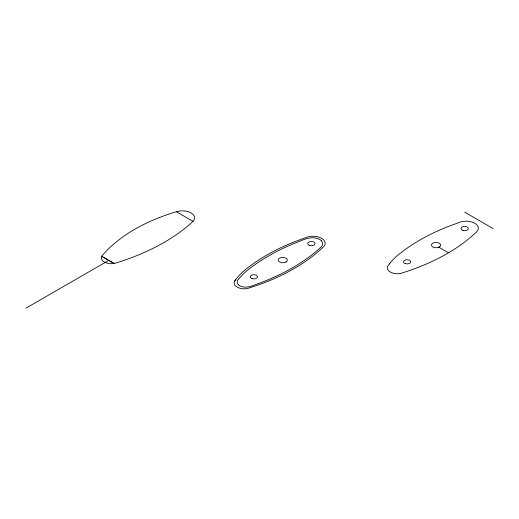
<?xml version="1.0" encoding="UTF-8"?>
<svg xmlns="http://www.w3.org/2000/svg" width="519" height="519" viewBox="0 0 519 519"><rect width="100%" height="100%" fill="white"/><g stroke="black" fill="none" stroke-linecap="round" stroke-linejoin="round"><path stroke-width="0.78" d="M234.478 281.363L236.275 278.963A118.085 68.177 0 0 1 242.607 272.014A197.304 113.914 0 0 1 293.65 242.107L305.957 237.553A12.177 7.032 0 0 1 321.637 238.305A12.177 7.032 0 0 1 322.941 247.355A195.404 112.811 0 0 1 296.128 267.408L289.862 270.97A195.404 112.811 0 0 1 254.758 286.164L247.07 288.635A10.289 5.936 0 0 1 234.478 281.363L235.6 279.858M101.685 256.269L103.255 254.394A171.361 100.439 0.8 0 1 176.376 211.726A12.209 7.052 0 0 1 191.018 212.881A12.209 7.052 0 0 1 193.016 221.334A201.378 116.262 0 0 1 114.206 263.496A10.224 5.904 0 0 1 105.247 262.504L104.591 262.179A10.211 5.897 0 0 1 101.646 256.295L114.206 263.496L101.633 256.295M25.95 308.182L108.756 260.376M464.726 212.2L493.05 228.548M438.834 247.193L448.52 252.785M176.376 211.726L193.016 221.334M238.455 284.86C236.19 283.082 237.241 279.773 239.343 278.307A118.702 68.534 0 0 1 245.552 271.839A201.787 116.496 0 0 1 293.962 243.515C301.331 240.946 309.181 235.911 317.31 238.442A9.919 5.728 0 0 1 321.495 240.855M321.495 240.855C323.59 242.86 322.578 246.246 320.353 247.693A199.419 115.134 0 0 1 294.656 266.539L288.726 269.919A199.257 115.043 0 0 1 255.763 284.503C251.209 286.384 245.993 288.246 241.108 286.391A8.362 4.827 0 0 1 238.455 284.86M389.445 263.899L387.641 266.299A10.289 5.936 0 0 0 400.24 273.571L407.921 271.1A195.404 112.811 0 0 0 443.031 255.906L449.292 252.344A195.404 112.811 0 0 0 476.111 232.291A12.177 7.032 0 0 0 474.807 223.241A12.177 7.032 0 0 0 459.127 222.482L446.82 227.043A197.304 113.914 0 0 0 395.776 256.944A118.085 68.177 0 0 0 389.445 263.899M286.034 261.978L285.08 262.4A4.6 2.653 0 0 1 278.197 260.33A4.6 2.653 0 0 1 284.354 257.606A4.6 2.653 0 0 1 286.034 261.978M439.314 246.979L438.36 247.401A4.6 2.653 0 0 1 431.477 245.331A4.6 2.653 0 0 1 437.634 242.607A4.6 2.653 0 0 1 439.314 246.979M462.844 230.41A3.652 2.108 0 0 0 468.32 228.581A3.652 2.108 0 0 0 462.844 226.758A3.652 2.108 0 0 0 462.844 230.41M405.326 263.607A3.607 2.082 0 0 0 410.743 261.803A3.607 2.082 0 0 0 405.326 260A3.607 2.082 0 0 0 405.326 263.607M309.558 245.409A3.652 2.108 0 0 0 315.039 243.586A3.652 2.108 0 0 0 309.558 241.757A3.652 2.108 0 0 0 309.558 245.409M252.046 278.606A3.607 2.082 0 0 0 257.456 276.802A3.607 2.082 0 0 0 252.046 274.999A3.607 2.082 0 0 0 252.046 278.606"/></g></svg>
